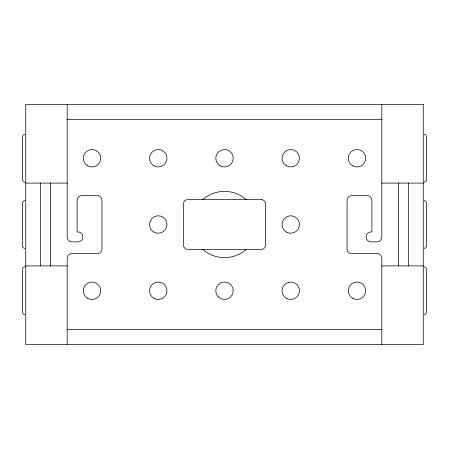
<?xml version="1.0" encoding="UTF-8"?>
<svg xmlns="http://www.w3.org/2000/svg" width="449" height="449" viewBox="0 0 449 449"><rect width="100%" height="100%" fill="white"/><g stroke="black" fill="none" stroke-linecap="round" stroke-linejoin="round"><path stroke-width="0.67" d="M24.936 134.24L23.18 134.992L22.45 136.726L22.45 179.785L23.18 181.514L24.936 182.266M24.936 200.484L23.18 201.236L22.45 202.97L22.45 246.03L23.18 247.764L24.936 248.516M424.064 182.266L425.82 181.514L426.55 179.785L426.55 136.726L425.82 134.992L424.064 134.24M24.936 266.734L23.18 267.486L22.45 269.215L22.45 312.274L23.18 314.008L24.936 314.76M424.064 248.516L425.82 247.764L426.55 246.03L426.55 202.97L425.82 201.236L424.064 200.484M424.064 314.76L425.82 314.008L426.55 312.274L426.55 269.215L425.82 267.486L424.064 266.734M67.165 119.333L381.835 119.333M25.761 183.097L67.401 183.097M381.599 183.097L423.239 183.097M25.761 265.903L67.401 265.903M381.599 265.903L423.239 265.903M67.165 329.667L381.835 329.667M408.332 183.097L408.332 265.903M398.398 183.012L398.398 265.988M381.835 104.432L381.835 236.92A4.967 4.967 0 0 1 376.868 241.888L371.07 241.888A4.967 4.967 0 0 1 366.103 236.92A4.967 4.967 0 0 1 371.07 231.953L371.895 231.953L371.895 200.484A4.967 4.967 0 0 0 366.928 195.517L352.022 195.517A4.967 4.967 0 0 0 347.055 200.484L347.055 249.341A4.142 4.142 0 0 0 351.197 253.483L376.868 253.483A4.967 4.967 0 0 1 381.835 258.45L381.835 344.568M67.165 104.432L67.165 236.92A4.967 4.967 0 0 0 72.132 241.888L77.93 241.888A4.967 4.967 0 0 0 82.897 236.92A4.967 4.967 0 0 0 77.93 231.953L77.105 231.953L77.105 200.484A4.967 4.967 0 0 1 82.072 195.517L96.978 195.517A4.967 4.967 0 0 1 101.945 200.484L101.945 249.341A4.142 4.142 0 0 1 97.803 253.483L72.132 253.483A4.967 4.967 0 0 0 67.165 258.45L67.165 344.568M50.602 183.012L50.602 265.988M40.668 183.097L40.668 265.903M246.411 249.341A33.125 33.125 0 0 1 202.589 249.341M202.589 199.659A33.125 33.125 0 0 1 246.411 199.659M423.239 104.432L25.761 104.432L25.761 344.568L423.239 344.568L423.239 104.432M261.352 199.659L187.648 199.659A4.142 4.142 0 0 0 183.512 203.795L183.512 245.205A4.142 4.142 0 0 0 187.648 249.341L261.352 249.341A4.142 4.142 0 0 0 265.488 245.205L265.488 203.795A4.142 4.142 0 0 0 261.352 199.659M218.354 296.896A8.694 8.694 0 0 0 232.896 292.995A8.694 8.694 0 0 0 222.249 282.348A8.694 8.694 0 0 0 218.354 296.896M153.906 232.032A8.694 8.694 0 0 0 166.949 224.5A8.694 8.694 0 0 0 153.906 216.968A8.694 8.694 0 0 0 153.906 232.032M220.15 165.782A8.694 8.694 0 0 0 233.194 158.256A8.694 8.694 0 0 0 220.15 150.724A8.694 8.694 0 0 0 220.15 165.782M286.4 232.032A8.694 8.694 0 0 0 299.438 224.5A8.694 8.694 0 0 0 286.4 216.968A8.694 8.694 0 0 0 286.4 232.032M286.4 298.276A8.694 8.694 0 0 0 299.438 290.744A8.694 8.694 0 0 0 286.4 283.218A8.694 8.694 0 0 0 286.4 298.276M286.4 165.782A8.694 8.694 0 0 0 299.438 158.256A8.694 8.694 0 0 0 286.4 150.724A8.694 8.694 0 0 0 286.4 165.782M153.906 165.782A8.694 8.694 0 0 0 166.949 158.256A8.694 8.694 0 0 0 153.906 150.724A8.694 8.694 0 0 0 153.906 165.782M153.906 298.276A8.694 8.694 0 0 0 166.949 290.744A8.694 8.694 0 0 0 153.906 283.218A8.694 8.694 0 0 0 153.906 298.276M87.662 298.276A8.694 8.694 0 0 0 100.705 290.744A8.694 8.694 0 0 0 87.662 283.218A8.694 8.694 0 0 0 87.662 298.276M87.662 165.782A8.694 8.694 0 0 0 100.705 158.256A8.694 8.694 0 0 0 87.662 150.724A8.694 8.694 0 0 0 87.662 165.782M352.645 165.782A8.694 8.694 0 0 0 365.688 158.256A8.694 8.694 0 0 0 352.645 150.724A8.694 8.694 0 0 0 352.645 165.782M352.645 298.276A8.694 8.694 0 0 0 365.688 290.744A8.694 8.694 0 0 0 352.645 283.218A8.694 8.694 0 0 0 352.645 298.276"/></g></svg>
